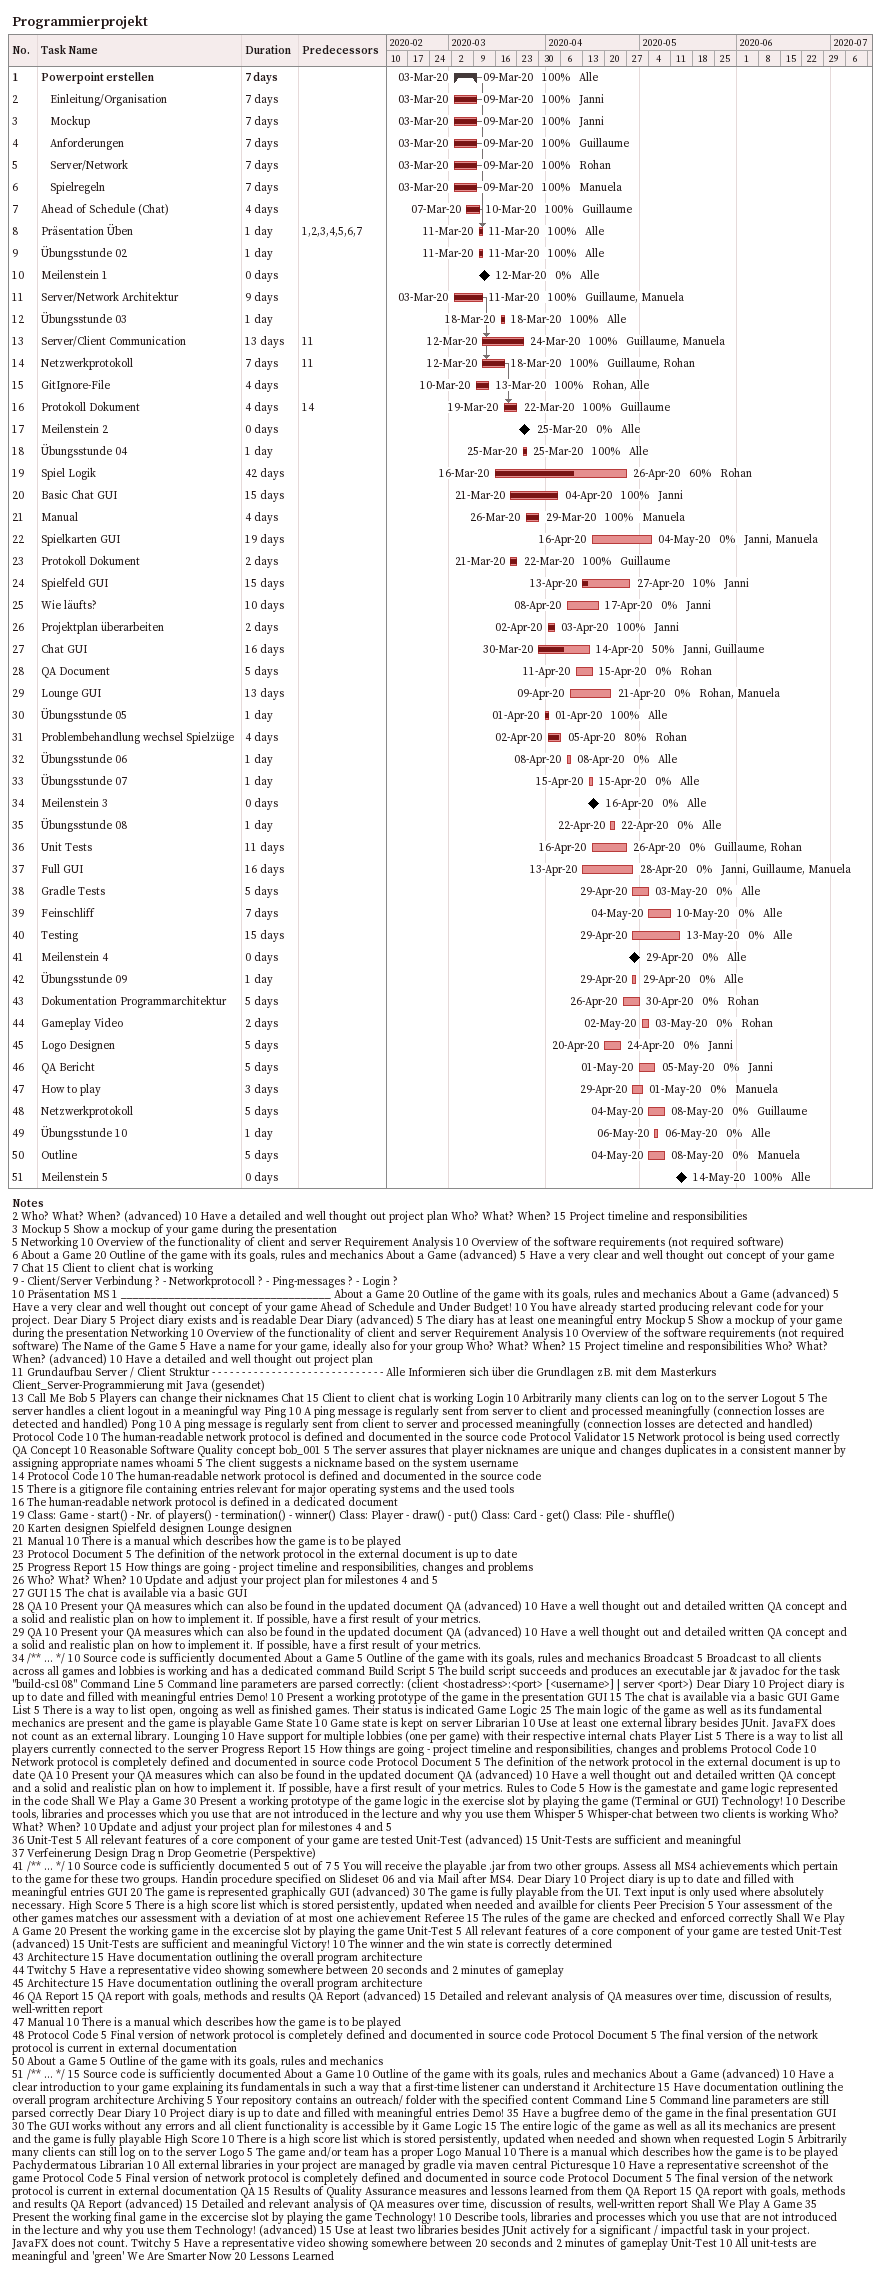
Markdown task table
Programmierprojekt

| ID | Level | Task | Duration | Start | Finish | Predecessors | Resources | % complete |
|---|---|---|---|---|---|---|---|---|
| 1 | 1 | **Powerpoint erstellen** | 7d | 2020-03-03 | 2020-03-09 |  | Alle | 100 |
| 2 | 2 | Einleitung/Organisation | 7d | 2020-03-03 | 2020-03-09 |  | Janni | 100 |
| 3 | 2 | Mockup | 7d | 2020-03-03 | 2020-03-09 |  | Janni | 100 |
| 4 | 2 | Anforderungen | 7d | 2020-03-03 | 2020-03-09 |  | Guillaume | 100 |
| 5 | 2 | Server/Network | 7d | 2020-03-03 | 2020-03-09 |  | Rohan | 100 |
| 6 | 2 | Spielregeln | 7d | 2020-03-03 | 2020-03-09 |  | Manuela | 100 |
| 7 | 1 | Ahead of Schedule (Chat) | 4d | 2020-03-07 | 2020-03-10 |  | Guillaume | 100 |
| 8 | 1 | Präsentation Üben | 1d | 2020-03-11 | 2020-03-11 | 1, 2, 3, 4, 5, 6, 7 | Alle | 100 |
| 9 | 1 | Übungsstunde 02 | 1d | 2020-03-11 | 2020-03-11 |  | Alle | 100 |
| 10 | 1 | Meilenstein 1 | 0d | 2020-03-12 | 2020-03-12 |  | Alle | 0 |
| 11 | 1 | Server/Network Architektur | 9d | 2020-03-03 | 2020-03-11 |  | Guillaume, Manuela | 100 |
| 12 | 1 | Übungsstunde 03 | 1d | 2020-03-18 | 2020-03-18 |  | Alle | 100 |
| 13 | 1 | Server/Client Communication | 13d | 2020-03-12 | 2020-03-24 | 11 | Guillaume, Manuela | 100 |
| 14 | 1 | Netzwerkprotokoll | 7d | 2020-03-12 | 2020-03-18 | 11 | Guillaume, Rohan | 100 |
| 15 | 1 | GitIgnore-File | 4d | 2020-03-10 | 2020-03-13 |  | Rohan, Alle | 100 |
| 16 | 1 | Protokoll Dokument | 4d | 2020-03-19 | 2020-03-22 | 14 | Guillaume | 100 |
| 17 | 1 | Meilenstein 2 | 0d | 2020-03-25 | 2020-03-25 |  | Alle | 0 |
| 18 | 1 | Übungsstunde 04 | 1d | 2020-03-25 | 2020-03-25 |  | Alle | 100 |
| 19 | 1 | Spiel Logik | 42d | 2020-03-16 | 2020-04-26 |  | Rohan | 60 |
| 20 | 1 | Basic Chat GUI | 15d | 2020-03-21 | 2020-04-04 |  | Janni | 100 |
| 21 | 1 | Manual | 4d | 2020-03-26 | 2020-03-29 |  | Manuela | 100 |
| 22 | 1 | Spielkarten GUI | 19d | 2020-04-16 | 2020-05-04 |  | Janni, Manuela | 0 |
| 23 | 1 | Protokoll Dokument | 2d | 2020-03-21 | 2020-03-22 |  | Guillaume | 100 |
| 24 | 1 | Spielfeld GUI | 15d | 2020-04-13 | 2020-04-27 |  | Janni | 10 |
| 25 | 1 | Wie läufts? | 10d | 2020-04-08 | 2020-04-17 |  | Janni | 0 |
| 26 | 1 | Projektplan überarbeiten | 2d | 2020-04-02 | 2020-04-03 |  | Janni | 100 |
| 27 | 1 | Chat GUI | 16d | 2020-03-30 | 2020-04-14 |  | Janni, Guillaume | 50 |
| 28 | 1 | QA Document | 5d | 2020-04-11 | 2020-04-15 |  | Rohan | 0 |
| 29 | 1 | Lounge GUI | 13d | 2020-04-09 | 2020-04-21 |  | Rohan, Manuela | 0 |
| 30 | 1 | Übungsstunde 05 | 1d | 2020-04-01 | 2020-04-01 |  | Alle | 100 |
| 31 | 1 | Problembehandlung wechsel Spielzüge | 4d | 2020-04-02 | 2020-04-05 |  | Rohan | 80 |
| 32 | 1 | Übungsstunde 06 | 1d | 2020-04-08 | 2020-04-08 |  | Alle | 0 |
| 33 | 1 | Übungsstunde 07 | 1d | 2020-04-15 | 2020-04-15 |  | Alle | 0 |
| 34 | 1 | Meilenstein 3 | 0d | 2020-04-16 | 2020-04-16 |  | Alle | 0 |
| 35 | 1 | Übungsstunde 08 | 1d | 2020-04-22 | 2020-04-22 |  | Alle | 0 |
| 36 | 1 | Unit Tests | 11d | 2020-04-16 | 2020-04-26 |  | Guillaume, Rohan | 0 |
| 37 | 1 | Full GUI | 16d | 2020-04-13 | 2020-04-28 |  | Janni, Guillaume, Manuela | 0 |
| 38 | 1 | Gradle Tests | 5d | 2020-04-29 | 2020-05-03 |  | Alle | 0 |
| 39 | 1 | Feinschliff | 7d | 2020-05-04 | 2020-05-10 |  | Alle | 0 |
| 40 | 1 | Testing | 15d | 2020-04-29 | 2020-05-13 |  | Alle | 0 |
| 41 | 1 | Meilenstein 4 | 0d | 2020-04-29 | 2020-04-29 |  | Alle | 0 |
| 42 | 1 | Übungsstunde 09 | 1d | 2020-04-29 | 2020-04-29 |  | Alle | 0 |
| 43 | 1 | Dokumentation Programmarchitektur | 5d | 2020-04-26 | 2020-04-30 |  | Rohan | 0 |
| 44 | 1 | Gameplay Video | 2d | 2020-05-02 | 2020-05-03 |  | Rohan | 0 |
| 45 | 1 | Logo Designen | 5d | 2020-04-20 | 2020-04-24 |  | Janni | 0 |
| 46 | 1 | QA Bericht | 5d | 2020-05-01 | 2020-05-05 |  | Janni | 0 |
| 47 | 1 | How to play | 3d | 2020-04-29 | 2020-05-01 |  | Manuela | 0 |
| 48 | 1 | Netzwerkprotokoll | 5d | 2020-05-04 | 2020-05-08 |  | Guillaume | 0 |
| 49 | 1 | Übungsstunde 10 | 1d | 2020-05-06 | 2020-05-06 |  | Alle | 0 |
| 50 | 1 | Outline | 5d | 2020-05-04 | 2020-05-08 |  | Manuela | 0 |
| 51 | 1 | Meilenstein 5 | 0d | 2020-05-14 | 2020-05-14 |  | Alle | 100 |

Notes
- 2: Who? What? When? (advanced) 10 Have a detailed and well thought out project plan Who? What? When? 15 Project timeline and responsibilities
- 3: Mockup 5 Show a mockup of your game during the presentation
- 5: Networking 10 Overview of the functionality of client and server Requirement Analysis 10 Overview of the software requirements (not required software)
- 6: About a Game 20 Outline of the game with its goals, rules and mechanics About a Game (advanced) 5 Have a very clear and well thought out concept of your game
- 7: Chat 15 Client to client chat is working
- 9: - Client/Server Verbindung ? - Networkprotocoll ? - Ping-messages ? - Login ?
- 10: Präsentation MS 1 ___________________________________ About a Game 20 Outline of the game with its goals, rules and mechanics About a Game (advanced) 5 Have a very clear and well thought out concept of your game Ahead of Schedule and Under Budget! 10 You have already started producing relevant code for your project. Dear Diary 5 Project diary exists and is readable Dear Diary (advanced) 5 The diary has at least one meaningful entry Mockup 5 Show a mockup of your game during the presentation Networking 10 Overview of the functionality of client and server Requirement Analysis 10 Overview of the software requirements (not required software) The Name of the Game 5 Have a name for your game, ideally also for your group Who? What? When? 15 Project timeline and responsibilities Who? What? When? (advanced) 10 Have a detailed and well thought out project plan
- 11: Grundaufbau Server / Client Struktur - - - - - - - - - - - - - - - - - - - - - - - - - - - - - Alle Informieren sich über die Grundlagen zB. mit dem Masterkurs Client_Server-Programmierung mit Java (gesendet)
- 13: Call Me Bob 5 Players can change their nicknames Chat 15 Client to client chat is working Login 10 Arbitrarily many clients can log on to the server Logout 5 The server handles a client logout in a meaningful way Ping 10 A ping message is regularly sent from server to client and processed meaningfully (connection losses are detected and handled) Pong 10 A ping message is regularly sent from client to server and processed meaningfully (connection losses are detected and handled) Protocol Code 10 The human-readable network protocol is defined and documented in the source code Protocol Validator 15 Network protocol is being used correctly QA Concept 10 Reasonable Software Quality concept bob_001 5 The server assures that player nicknames are unique and changes duplicates in a consistent manner by assigning appropriate names whoami 5 The client suggests a nickname based on the system username
- 14: Protocol Code 10 The human-readable network protocol is defined and documented in the source code
- 15: There is a gitignore file containing entries relevant for major operating systems and the used tools
- 16: The human-readable network protocol is defined in a dedicated document
- 19: Class: Game - start() - Nr. of players() - termination() - winner() Class: Player - draw() - put() Class: Card - get() Class: Pile - shuffle()
- 20: Karten designen Spielfeld designen Lounge designen
- 21: Manual 10 There is a manual which describes how the game is to be played
- 23: Protocol Document 5 The definition of the network protocol in the external document is up to date
- 25: Progress Report 15 How things are going - project timeline and responsibilities, changes and problems
- 26: Who? What? When? 10 Update and adjust your project plan for milestones 4 and 5
- 27: GUI 15 The chat is available via a basic GUI
- 28: QA 10 Present your QA measures which can also be found in the updated document QA (advanced) 10 Have a well thought out and detailed written QA concept and a solid and realistic plan on how to implement it. If possible, have a first result of your metrics.
- 29: QA 10 Present your QA measures which can also be found in the updated document QA (advanced) 10 Have a well thought out and detailed written QA concept and a solid and realistic plan on how to implement it. If possible, have a first result of your metrics.
- 34: /** ... */ 10 Source code is sufficiently documented About a Game 5 Outline of the game with its goals, rules and mechanics Broadcast 5 Broadcast to all clients across all games and lobbies is working and has a dedicated command Build Script 5 The build script succeeds and produces an executable jar & javadoc for the task "build-cs108" Command Line 5 Command line parameters are parsed correctly: (client <hostadress>:<port> [<username>] | server <port>) Dear Diary 10 Project diary is up to date and filled with meaningful entries Demo! 10 Present a working prototype of the game in the presentation GUI 15 The chat is available via a basic GUI Game List 5 There is a way to list open, ongoing as well as finished games. Their status is indicated Game Logic 25 The main logic of the game as well as its fundamental mechanics are present and the game is playable Game State 10 Game state is kept on server Librarian 10 Use at least one external library besides JUnit. JavaFX does not count as an external library. Lounging 10 Have support for multiple lobbies (one per game) with their respective internal chats Player List 5 There is a way to list all players currently connected to the server Progress Report 15 How things are going - project timeline and responsibilities, changes and problems Protocol Code 10 Network protocol is completely defined and documented in source code Protocol Document 5 The definition of the network protocol in the external document is up to date QA 10 Present your QA measures which can also be found in the updated document QA (advanced) 10 Have a well thought out and detailed written QA concept and a solid and realistic plan on how to implement it. If possible, have a first result of your metrics. Rules to Code 5 How is the gamestate and game logic represented in the code Shall We Play a Game 30 Present a working prototype of the game logic in the exercise slot by playing the game (Terminal or GUI) Technology! 10 Describe tools, libraries and processes which you use that are not introduced in the lecture and why you use them Whisper 5 Whisper-chat between two clients is working Who? What? When? 10 Update and adjust your project plan for milestones 4 and 5
- 36: Unit-Test 5 All relevant features of a core component of your game are tested Unit-Test (advanced) 15 Unit-Tests are sufficient and meaningful
- 37: Verfeinerung Design Drag n Drop Geometrie (Perspektive)
- 41: /** ... */ 10 Source code is sufficiently documented 5 out of 7 5 You will receive the playable .jar from two other groups. Assess all MS4 achievements which pertain to the game for these two groups. Handin procedure specified on Slideset 06 and via Mail after MS4. Dear Diary 10 Project diary is up to date and filled with meaningful entries GUI 20 The game is represented graphically GUI (advanced) 30 The game is fully playable from the UI. Text input is only used where absolutely necessary. High Score 5 There is a high score list which is stored persistently, updated when needed and availble for clients Peer Precision 5 Your assessment of the other games matches our assessment with a deviation of at most one achievement Referee 15 The rules of the game are checked and enforced correctly Shall We Play A Game 20 Present the working game in the excercise slot by playing the game Unit-Test 5 All relevant features of a core component of your game are tested Unit-Test (advanced) 15 Unit-Tests are sufficient and meaningful Victory! 10 The winner and the win state is correctly determined
- 43: Architecture 15 Have documentation outlining the overall program architecture
- 44: Twitchy 5 Have a representative video showing somewhere between 20 seconds and 2 minutes of gameplay
- 45: Architecture 15 Have documentation outlining the overall program architecture
- 46: QA Report 15 QA report with goals, methods and results QA Report (advanced) 15 Detailed and relevant analysis of QA measures over time, discussion of results, well-written report
- 47: Manual 10 There is a manual which describes how the game is to be played
- 48: Protocol Code 5 Final version of network protocol is completely defined and documented in source code Protocol Document 5 The final version of the network protocol is current in external documentation
- 50: About a Game 5 Outline of the game with its goals, rules and mechanics
- 51: /** ... */ 15 Source code is sufficiently documented About a Game 10 Outline of the game with its goals, rules and mechanics About a Game (advanced) 10 Have a clear introduction to your game explaining its fundamentals in such a way that a first-time listener can understand it Architecture 15 Have documentation outlining the overall program architecture Archiving 5 Your repository contains an outreach/ folder with the specified content Command Line 5 Command line parameters are still parsed correctly Dear Diary 10 Project diary is up to date and filled with meaningful entries Demo! 35 Have a bugfree demo of the game in the final presentation GUI 30 The GUI works without any errors and all client functionality is accessible by it Game Logic 15 The entire logic of the game as well as all its mechanics are present and the game is fully playable High Score 10 There is a high score list which is stored persistently, updated when needed and shown when requested Login 5 Arbitrarily many clients can still log on to the server Logo 5 The game and/or team has a proper Logo Manual 10 There is a manual which describes how the game is to be played Pachydermatous Librarian 10 All external libraries in your project are managed by gradle via maven central Picturesque 10 Have a representative screenshot of the game Protocol Code 5 Final version of network protocol is completely defined and documented in source code Protocol Document 5 The final version of the network protocol is current in external documentation QA 15 Results of Quality Assurance measures and lessons learned from them QA Report 15 QA report with goals, methods and results QA Report (advanced) 15 Detailed and relevant analysis of QA measures over time, discussion of results, well-written report Shall We Play A Game 35 Present the working final game in the excercise slot by playing the game Technology! 10 Describe tools, libraries and processes which you use that are not introduced in the lecture and why you use them Technology! (advanced) 15 Use at least two libraries besides JUnit actively for a significant / impactful task in your project. JavaFX does not count. Twitchy 5 Have a representative video showing somewhere between 20 seconds and 2 minutes of gameplay Unit-Test 10 All unit-tests are meaningful and 'green' We Are Smarter Now 20 Lessons Learned
